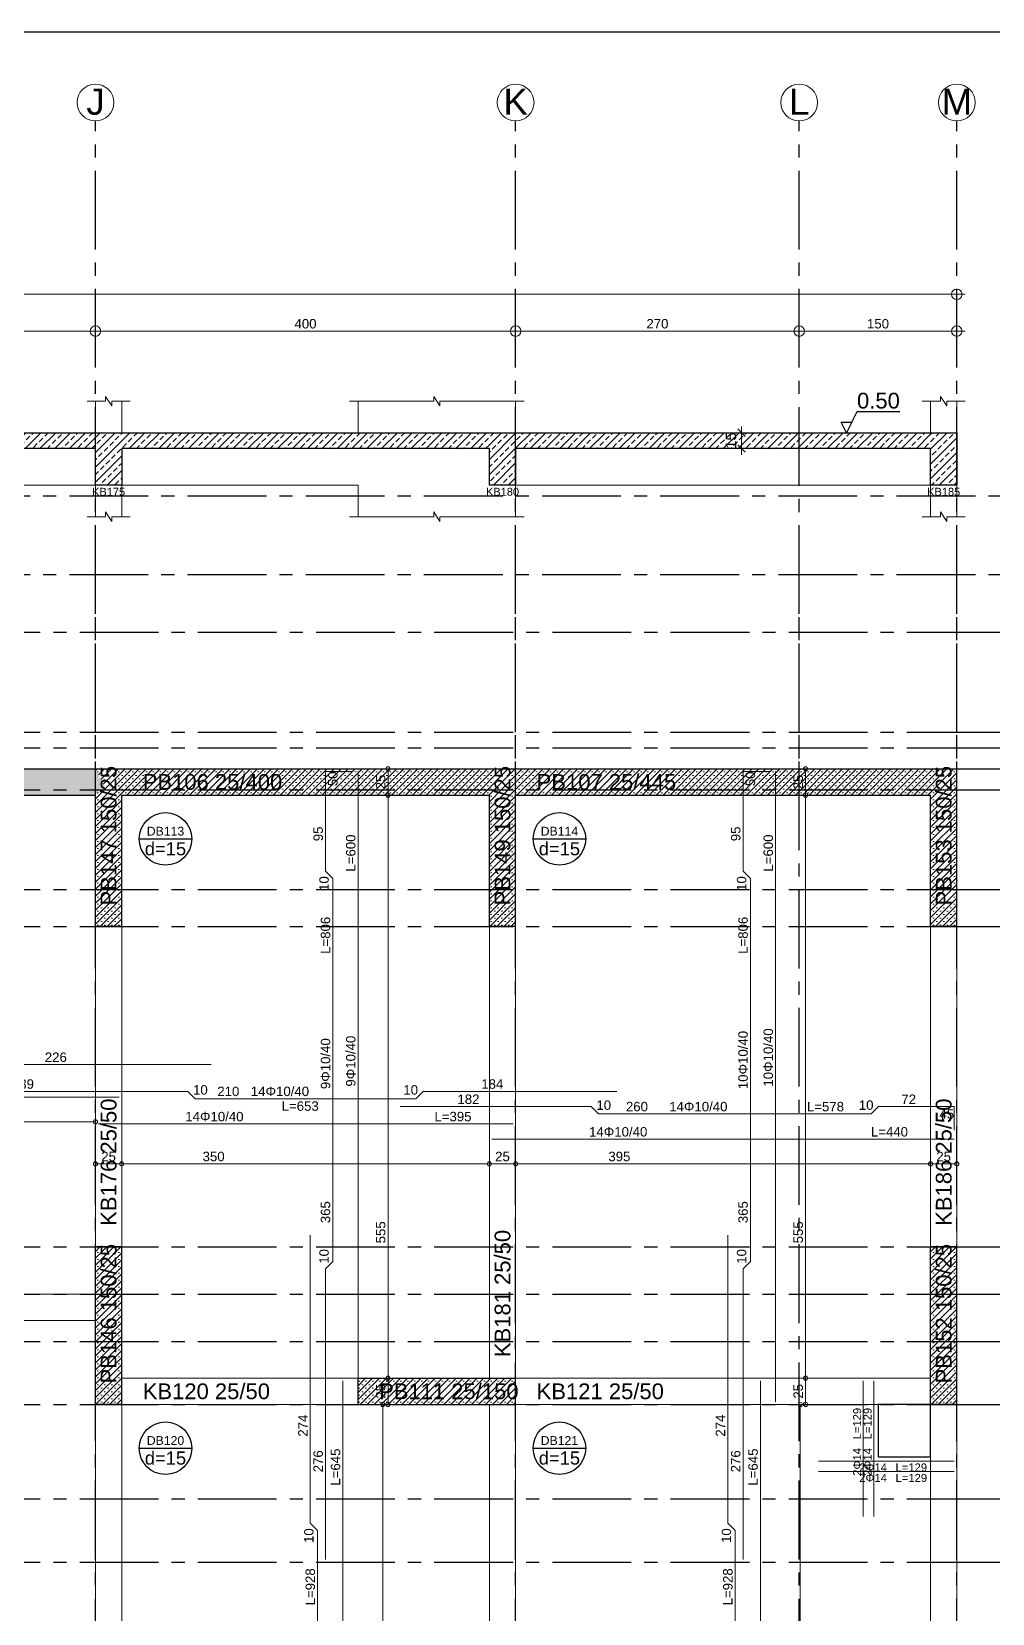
# Model space of a CAD drawing. Header units: millimetres. Extents: x 2232 to 85269, y -3593 to 5869.
# Drawn here: x 42771 to 43686, y 4363 to 5869 of the extents above; entities that cross this region are included whole.
import ezdxf

# ---------------------------------------------------------------- set-up
doc = ezdxf.new("R2010")
doc.units = ezdxf.units.MM
doc.linetypes.add('CENTER2', pattern=[112.5, 75, -12.5, 12.5, -12.5])
doc.linetypes.add('DASHDOT2', pattern=[12.7, 6.35, -3.175, 0, -3.175])
doc.layers.add('aks', color=251, linetype='DASHDOT2', lineweight=35)
for name, color, linetype in [('Donatı Topl. Uzun. Yazısı', 7, 'Continuous'), ('Donatı Uz. Yazısı', 7, 'Continuous'), ('Donatı Yazısı', 7, 'Continuous'), ('Donatı Çizgisi', 7, 'Continuous'), ('Döşeme', 7, 'Continuous'), ('Döşeme Boşluğu', 7, 'Continuous'), ('Kiriş', 7, 'Continuous'), ('Panel', 7, 'Continuous'), ('Standart', 7, 'Continuous'), ('Ölçülendirme', 7, 'Continuous')]:
    doc.layers.add(name, color=color, linetype=linetype)
doc.styles.add('arial_1_18', font='arial.ttf', dxfattribs={"height": 0.2})
pattern_1 = [(45, (0, 0), (-7.071068, 7.071068), []), (45, (7.071, 0), (-7.071068, 7.071068), [5, -2.5])]
pattern_2 = [(45, (0, 0), (-3.314563, 3.314563), []), (45, (3.3146, 0), (-3.314563, 3.314563), [0, -4.6875])]

# ---------------------------------------------------------------- blocks, each defined once
blk = doc.blocks.new('IDE128Entity2')
at = {"layer": 'Standart', "linetype": 'Continuous', "lineweight": -3}
h = blk.add_hatch(dxfattribs=at)
h.set_pattern_fill('ANSI33', color=171, scale=40, style=0)
h.set_pattern_definition(pattern_1)
h.paths.add_polyline_path([(2440, 2375), (2110, 2375), (2110, 2390), (2440, 2390)])
h = blk.add_hatch(dxfattribs=at)
h.set_pattern_fill('ANSI33', color=171, scale=40, style=0)
h.set_pattern_definition(pattern_1)
h.paths.add_polyline_path([(2465, 2340), (2440, 2340), (2440, 2390), (2465, 2390)])
h = blk.add_hatch(dxfattribs=at)
h.set_pattern_fill('ANSI33', color=171, scale=40, style=0)
h.set_pattern_definition(pattern_1)
h.paths.add_polyline_path([(2815, 2375), (2465, 2375), (2465, 2390), (2815, 2390)])
h = blk.add_hatch(dxfattribs=at)
h.set_pattern_fill('ANSI33', color=171, scale=40, style=0)
h.set_pattern_definition(pattern_1)
h.paths.add_polyline_path([(2840, 2340), (2815, 2340), (2815, 2390), (2840, 2390)])
h = blk.add_hatch(dxfattribs=at)
h.set_pattern_fill('ANSI33', color=171, scale=40, style=0)
h.set_pattern_definition(pattern_1)
h.paths.add_polyline_path([(3235, 2375), (2840, 2375), (2840, 2390), (3235, 2390)])
h = blk.add_hatch(dxfattribs=at)
h.set_pattern_fill('ANSI33', color=171, scale=40, style=0)
h.set_pattern_definition(pattern_1)
h.paths.add_polyline_path([(3260, 2340), (3235, 2340), (3235, 2390), (3260, 2390)])
at = {"layer": 'Standart', "color": 1, "linetype": 'Continuous', "lineweight": 5}
for points in [[(2449.5, 2420), (2449.5, 2424.5)], [(2449.5, 2424.5), (2455.5, 2415.5)], [(2762, 2420), (2762, 2424.5)], [(2762, 2424.5), (2768, 2415.5)], [(3244.5, 2420), (3244.5, 2424.5)], [(3244.5, 2424.5), (3250.5, 2415.5)], [(2432, 2420), (2449.5, 2420)], [(2455.5, 2415.5), (2455.5, 2420)], [(2455.5, 2420), (2473, 2420)], [(2682, 2420), (2762, 2420)], [(2768, 2415.5), (2768, 2420)], [(2768, 2420), (2848, 2420)], [(3227, 2420), (3244.5, 2420)], [(3250.5, 2415.5), (3250.5, 2420)], [(3250.5, 2420), (3268, 2420)], [(3055, 2369), (3055, 2396)], [(3051, 2390), (3059, 2390)], [(3051.5, 2393.5), (3058.5, 2386.5)], [(3051, 2375), (3059, 2375)], [(3051.5, 2378.5), (3058.5, 2371.5)], [(2432, 2310), (2449.5, 2310)], [(2449.5, 2310), (2449.5, 2314.5)], [(2449.5, 2314.5), (2455.5, 2305.5)], [(2455.5, 2305.5), (2455.5, 2310)], [(2455.5, 2310), (2473, 2310)], [(2682, 2310), (2762, 2310)], [(2762, 2310), (2762, 2314.5)], [(2762, 2314.5), (2768, 2305.5)], [(2768, 2305.5), (2768, 2310)], [(2768, 2310), (2848, 2310)], [(3227, 2310), (3244.5, 2310)], [(3244.5, 2310), (3244.5, 2314.5)], [(3244.5, 2314.5), (3250.5, 2305.5)], [(3250.5, 2305.5), (3250.5, 2310)], [(3250.5, 2310), (3268, 2310)]]:
    blk.add_lwpolyline(points, dxfattribs=at)
at = {"layer": 'Standart', "color": 163, "linetype": 'Continuous', "lineweight": 5}
for points in [[(2440, 2390), (2440, 2420)], [(2465, 2390), (2465, 2420)], [(2690, 2390), (2690, 2420)], [(2840, 2390), (2840, 2420)], [(3235, 2390), (3235, 2420)], [(3260, 2390), (3260, 2420)], [(2110, 2340), (2440, 2340)], [(2440, 2310), (2440, 2340)], [(2465, 2340), (2690, 2340)], [(2465, 2310), (2465, 2340)], [(2690, 2310), (2690, 2340)], [(2840, 2340), (3235, 2340)], [(2840, 2310), (2840, 2340)], [(3235, 2310), (3235, 2340)], [(3260, 2310), (3260, 2340)]]:
    blk.add_lwpolyline(points, dxfattribs=at)
at = {"layer": 'Standart', "color": 253, "linetype": 'Continuous', "lineweight": -3}
for points in [[(3160, 2400), (3165, 2410)], [(3165, 2410), (3205.8, 2410)], [(3155, 2390), (3150, 2400)], [(3150, 2400), (3160, 2400)], [(3160, 2400), (3155, 2390)], [(3155, 2390), (3155, 2390)]]:
    blk.add_lwpolyline(points, dxfattribs=at)
at = {"layer": 'Standart', "color": 159, "linetype": 'Continuous', "lineweight": -3}
for points in [[(2110, 2390), (2440, 2390)], [(2440, 2390), (2465, 2390)], [(2465, 2390), (2690, 2390)], [(2690, 2390), (2840, 2390)], [(2840, 2390), (3235, 2390)], [(3235, 2390), (3260, 2390)], [(3260, 2390), (3260, 2340)], [(2440, 2375), (2110, 2375)], [(2440, 2340), (2440, 2375)], [(2815, 2375), (2465, 2375)], [(2465, 2375), (2465, 2340)], [(2815, 2340), (2815, 2375)], [(3235, 2375), (2840, 2375)], [(2840, 2375), (2840, 2340)], [(3235, 2340), (3235, 2375)], [(2465, 2340), (2440, 2340)], [(2840, 2340), (2815, 2340)], [(3260, 2340), (3235, 2340)]]:
    blk.add_lwpolyline(points, dxfattribs=at)
at = {"layer": 'Standart', "color": 253, "linetype": 'Continuous', "lineweight": -3, "style": 'arial_1_18'}
blk.add_text('0.50', height=15, dxfattribs=at).set_placement((3165, 2413))
at = {"layer": 'Standart', "color": 1, "linetype": 'Continuous', "lineweight": 5, "style": 'arial_1_18'}
blk.add_text('15', height=10, rotation=90, dxfattribs=at).set_placement((3050, 2374.7))
at = {"layer": 'Standart', "color": 250, "linetype": 'Continuous', "lineweight": 5, "style": 'arial_1_18'}
for s, p in [('KB175', (2436.8, 2330)), ('KB180', (2811.8, 2330)), ('KB185', (3231.8, 2330))]:
    blk.add_text(s, height=7.5, dxfattribs=at).set_placement(p)
blk = doc.blocks.new('IDE128Entity5')
at = {"layer": 'Döşeme Boşluğu', "color": 8, "linetype": 'Continuous', "lineweight": -3}
blk.add_lwpolyline([(3235, 1415), (3235, 1465)], dxfattribs=at)
blk = doc.blocks.new('IDE128Entity6')
at = {"layer": 'Döşeme Boşluğu', "color": 8, "linetype": 'Continuous', "lineweight": -3}
blk.add_lwpolyline([(3235, 1465), (3185, 1465)], dxfattribs=at)
blk = doc.blocks.new('IDE128Entity7')
at = {"layer": 'Döşeme Boşluğu', "color": 8, "linetype": 'Continuous', "lineweight": -3}
blk.add_lwpolyline([(3185, 1465), (3185, 1415)], dxfattribs=at)
blk = doc.blocks.new('IDE128Entity8')
at = {"layer": 'Döşeme Boşluğu', "color": 8, "linetype": 'Continuous', "lineweight": -3}
blk.add_lwpolyline([(3185, 1415), (3235, 1415)], dxfattribs=at)
blk = doc.blocks.new('IDE128Entity9')
at = {"layer": 'Donatı Çizgisi', "color": 5, "linetype": 'Continuous', "lineweight": 5}
blk.add_lwpolyline([(3181, 1358.4), (3181, 1487.5)], dxfattribs=at)
at = {"layer": 'Donatı Topl. Uzun. Yazısı', "color": 1, "linetype": 'Continuous', "lineweight": 5, "style": 'arial_1_18'}
blk.add_text('L=129', height=7.65, rotation=90, dxfattribs=at).set_placement((3178.9, 1431.7))
at = {"layer": 'Donatı Yazısı', "color": 5, "linetype": 'Continuous', "lineweight": 5, "style": 'arial_1_18'}
blk.add_text('2Φ14', height=7.65, rotation=90, dxfattribs=at).set_placement((3178.9, 1397.1))
blk = doc.blocks.new('IDE128Entity10')
at = {"layer": 'Donatı Çizgisi', "color": 5, "linetype": 'Continuous', "lineweight": 5}
blk.add_lwpolyline([(3171, 1358.4), (3171, 1487.5)], dxfattribs=at)
at = {"layer": 'Donatı Topl. Uzun. Yazısı', "color": 1, "linetype": 'Continuous', "lineweight": 5, "style": 'arial_1_18'}
blk.add_text('L=129', height=7.65, rotation=90, dxfattribs=at).set_placement((3168.9, 1431.7))
at = {"layer": 'Donatı Yazısı', "color": 5, "linetype": 'Continuous', "lineweight": 5, "style": 'arial_1_18'}
blk.add_text('2Φ14', height=7.65, rotation=90, dxfattribs=at).set_placement((3168.9, 1397.1))
blk = doc.blocks.new('IDE128Entity11')
at = {"layer": 'Donatı Çizgisi', "color": 5, "linetype": 'Continuous', "lineweight": 5}
blk.add_lwpolyline([(3128.4, 1411), (3257.5, 1411)], dxfattribs=at)
at = {"layer": 'Donatı Topl. Uzun. Yazısı', "color": 1, "linetype": 'Continuous', "lineweight": 5, "style": 'arial_1_18'}
blk.add_text('L=129', height=7.65, dxfattribs=at).set_placement((3201.7, 1401.2))
at = {"layer": 'Donatı Yazısı', "color": 5, "linetype": 'Continuous', "lineweight": 5, "style": 'arial_1_18'}
blk.add_text('2Φ14', height=7.65, dxfattribs=at).set_placement((3167.1, 1401.2))
blk = doc.blocks.new('IDE128Entity12')
at = {"layer": 'Donatı Çizgisi', "color": 5, "linetype": 'Continuous', "lineweight": 5}
blk.add_lwpolyline([(3128.4, 1401), (3257.5, 1401)], dxfattribs=at)
at = {"layer": 'Donatı Topl. Uzun. Yazısı', "color": 1, "linetype": 'Continuous', "lineweight": 5, "style": 'arial_1_18'}
blk.add_text('L=129', height=7.65, dxfattribs=at).set_placement((3201.7, 1391.2))
at = {"layer": 'Donatı Yazısı', "color": 5, "linetype": 'Continuous', "lineweight": 5, "style": 'arial_1_18'}
blk.add_text('2Φ14', height=7.65, dxfattribs=at).set_placement((3167.1, 1391.2))
blk = doc.blocks.new('IDE128Entity43')
at = {"layer": 'Döşeme', "color": 117, "linetype": 'Continuous', "lineweight": -3}
blk.add_lwpolyline([(2481.7, 1423.3), (2531.7, 1423.3)], dxfattribs=at)
blk.add_circle((2506.7, 1423.3), 25, dxfattribs=at)
at = {"layer": 'Döşeme', "color": 178, "linetype": 'Continuous', "lineweight": -3, "style": 'arial_1_18'}
blk.add_text('DB120', height=8.33, dxfattribs=at).set_placement((2488.9, 1426.5))
at = {"layer": 'Döşeme', "color": 164, "linetype": 'Continuous', "lineweight": -3, "style": 'arial_1_18'}
blk.add_text('d=15', height=12.5, dxfattribs=at).set_placement((2487, 1407.7))
blk = doc.blocks.new('IDE128Entity44')
at = {"layer": 'Döşeme', "color": 117, "linetype": 'Continuous', "lineweight": -3}
blk.add_lwpolyline([(2481.7, 2003.3), (2531.7, 2003.3)], dxfattribs=at)
blk.add_circle((2506.7, 2003.3), 25, dxfattribs=at)
at = {"layer": 'Döşeme', "color": 178, "linetype": 'Continuous', "lineweight": -3, "style": 'arial_1_18'}
blk.add_text('DB113', height=8.33, dxfattribs=at).set_placement((2488.9, 2006.5))
at = {"layer": 'Döşeme', "color": 164, "linetype": 'Continuous', "lineweight": -3, "style": 'arial_1_18'}
blk.add_text('d=15', height=12.5, dxfattribs=at).set_placement((2487, 1987.7))
blk = doc.blocks.new('IDE128Entity45')
at = {"layer": 'Döşeme', "color": 117, "linetype": 'Continuous', "lineweight": -3}
blk.add_lwpolyline([(2856.7, 2003.3), (2906.7, 2003.3)], dxfattribs=at)
blk.add_circle((2881.7, 2003.3), 25, dxfattribs=at)
at = {"layer": 'Döşeme', "color": 178, "linetype": 'Continuous', "lineweight": -3, "style": 'arial_1_18'}
blk.add_text('DB114', height=8.33, dxfattribs=at).set_placement((2863.9, 2006.5))
at = {"layer": 'Döşeme', "color": 164, "linetype": 'Continuous', "lineweight": -3, "style": 'arial_1_18'}
blk.add_text('d=15', height=12.5, dxfattribs=at).set_placement((2862, 1987.7))
blk = doc.blocks.new('IDE128Entity46')
at = {"layer": 'Döşeme', "color": 117, "linetype": 'Continuous', "lineweight": -3}
blk.add_lwpolyline([(2856.7, 1423.3), (2906.7, 1423.3)], dxfattribs=at)
blk.add_circle((2881.7, 1423.3), 25, dxfattribs=at)
at = {"layer": 'Döşeme', "color": 178, "linetype": 'Continuous', "lineweight": -3, "style": 'arial_1_18'}
blk.add_text('DB121', height=8.33, dxfattribs=at).set_placement((2863.9, 1426.5))
at = {"layer": 'Döşeme', "color": 164, "linetype": 'Continuous', "lineweight": -3, "style": 'arial_1_18'}
blk.add_text('d=15', height=12.5, dxfattribs=at).set_placement((2862, 1407.7))
blk = doc.blocks.new('IDE128Entity57')
at = {"layer": 'Kiriş', "color": 4, "linetype": 'Continuous', "lineweight": 5}
blk.add_lwpolyline([(3260, 1615), (3260, 1920)], dxfattribs=at)
blk = doc.blocks.new('IDE128Entity58')
at = {"layer": 'Kiriş', "color": 4, "linetype": 'Continuous', "lineweight": 5}
blk.add_lwpolyline([(3235, 1615), (3235, 1920)], dxfattribs=at)
blk = doc.blocks.new('IDE128Entity59')
at = {"layer": 'Kiriş', "color": 159, "linetype": 'Continuous', "lineweight": 5, "style": 'arial_1_18'}
blk.add_text('KB186 25/50', height=15, rotation=90, dxfattribs=at).set_placement((3255, 1635))
blk = doc.blocks.new('IDE128Entity61')
at = {"layer": 'Kiriş', "color": 4, "linetype": 'Continuous', "lineweight": 5}
blk.add_lwpolyline([(3260, 865), (3260, 1465)], dxfattribs=at)
blk = doc.blocks.new('IDE128Entity62')
at = {"layer": 'Kiriş', "color": 4, "linetype": 'Continuous', "lineweight": 5}
blk.add_lwpolyline([(3235, 865), (3235, 1465)], dxfattribs=at)
blk = doc.blocks.new('IDE128Entity73')
at = {"layer": 'Kiriş', "color": 4, "linetype": 'Continuous', "lineweight": 5}
blk.add_lwpolyline([(2840, 1490), (2840, 1920)], dxfattribs=at)
blk = doc.blocks.new('IDE128Entity74')
at = {"layer": 'Kiriş', "color": 4, "linetype": 'Continuous', "lineweight": 5}
blk.add_lwpolyline([(2815, 1490), (2815, 1920)], dxfattribs=at)
blk = doc.blocks.new('IDE128Entity75')
at = {"layer": 'Kiriş', "color": 159, "linetype": 'Continuous', "lineweight": 5, "style": 'arial_1_18'}
blk.add_text('KB181 25/50', height=15, rotation=90, dxfattribs=at).set_placement((2835, 1510))
blk = doc.blocks.new('IDE128Entity76')
at = {"layer": 'Kiriş', "color": 4, "linetype": 'Continuous', "lineweight": 5}
blk.add_lwpolyline([(2840, 1465), (3235, 1465)], dxfattribs=at)
blk = doc.blocks.new('IDE128Entity77')
at = {"layer": 'Kiriş', "color": 4, "linetype": 'Continuous', "lineweight": 5}
blk.add_lwpolyline([(2840, 1490), (3235, 1490)], dxfattribs=at)
blk = doc.blocks.new('IDE128Entity78')
at = {"layer": 'Kiriş', "color": 159, "linetype": 'Continuous', "lineweight": 5, "style": 'arial_1_18'}
blk.add_text('KB121 25/50', height=15, dxfattribs=at).set_placement((2860, 1470))
blk = doc.blocks.new('IDE128Entity79')
at = {"layer": 'Kiriş', "color": 4, "linetype": 'Continuous', "lineweight": 5}
blk.add_lwpolyline([(2465, 1465), (2690, 1465)], dxfattribs=at)
blk = doc.blocks.new('IDE128Entity80')
at = {"layer": 'Kiriş', "color": 4, "linetype": 'Continuous', "lineweight": 5}
blk.add_lwpolyline([(2465, 1490), (2690, 1490)], dxfattribs=at)
blk = doc.blocks.new('IDE128Entity81')
at = {"layer": 'Kiriş', "color": 159, "linetype": 'Continuous', "lineweight": 5, "style": 'arial_1_18'}
blk.add_text('KB120 25/50', height=15, dxfattribs=at).set_placement((2485, 1470))
blk = doc.blocks.new('IDE128Entity82')
at = {"layer": 'Panel', "linetype": 'Continuous', "lineweight": 5}
h = blk.add_hatch(dxfattribs=at)
h.set_pattern_fill('SACNCR', color=163, scale=50, style=0)
h.set_pattern_definition(pattern_2)
h.paths.add_polyline_path([(3235, 1465), (3235, 1615), (3260, 1615), (3260, 1465)])
blk = doc.blocks.new('IDE128Entity83')
at = {"layer": 'Panel', "color": 164, "linetype": 'Continuous', "lineweight": -3}
blk.add_lwpolyline([(3260, 1465), (3235, 1465)], dxfattribs=at)
blk = doc.blocks.new('IDE128Entity84')
at = {"layer": 'Panel', "color": 164, "linetype": 'Continuous', "lineweight": -3}
blk.add_lwpolyline([(3260, 1465), (3260, 1615)], dxfattribs=at)
blk = doc.blocks.new('IDE128Entity85')
at = {"layer": 'Panel', "color": 164, "linetype": 'Continuous', "lineweight": -3}
blk.add_lwpolyline([(3260, 1615), (3235, 1615)], dxfattribs=at)
blk = doc.blocks.new('IDE128Entity86')
at = {"layer": 'Panel', "color": 164, "linetype": 'Continuous', "lineweight": -3}
blk.add_lwpolyline([(3235, 1465), (3235, 1615)], dxfattribs=at)
blk = doc.blocks.new('IDE128Entity87')
at = {"layer": 'Panel', "color": 159, "linetype": 'Continuous', "lineweight": -3, "style": 'arial_1_18'}
blk.add_text('PB152 150/25', height=15, rotation=90, dxfattribs=at).set_placement((3255, 1485))
blk = doc.blocks.new('IDE128Entity100')
at = {"layer": 'Panel', "linetype": 'Continuous', "lineweight": 5}
h = blk.add_hatch(dxfattribs=at)
h.set_pattern_fill('SACNCR', color=163, scale=50, style=0)
h.set_pattern_definition(pattern_2)
h.paths.add_polyline_path([(2690, 1490), (2840, 1490), (2840, 1465), (2690, 1465)])
blk = doc.blocks.new('IDE128Entity101')
at = {"layer": 'Panel', "color": 164, "linetype": 'Continuous', "lineweight": -3}
blk.add_lwpolyline([(2690, 1465), (2690, 1490)], dxfattribs=at)
blk = doc.blocks.new('IDE128Entity102')
at = {"layer": 'Panel', "color": 164, "linetype": 'Continuous', "lineweight": -3}
blk.add_lwpolyline([(2690, 1465), (2840, 1465)], dxfattribs=at)
blk = doc.blocks.new('IDE128Entity103')
at = {"layer": 'Panel', "color": 164, "linetype": 'Continuous', "lineweight": -3}
blk.add_lwpolyline([(2840, 1465), (2840, 1490)], dxfattribs=at)
blk = doc.blocks.new('IDE128Entity104')
at = {"layer": 'Panel', "color": 164, "linetype": 'Continuous', "lineweight": -3}
blk.add_lwpolyline([(2690, 1490), (2840, 1490)], dxfattribs=at)
blk = doc.blocks.new('IDE128Entity105')
at = {"layer": 'Panel', "color": 159, "linetype": 'Continuous', "lineweight": -3, "style": 'arial_1_18'}
blk.add_text('PB111 25/150', height=15, dxfattribs=at).set_placement((2710, 1470))
blk = doc.blocks.new('IDE128Entity106')
at = {"layer": 'Kiriş', "color": 4, "linetype": 'Continuous', "lineweight": 5}
blk.add_lwpolyline([(2465, 865), (2465, 1465)], dxfattribs=at)
blk = doc.blocks.new('IDE128Entity107')
at = {"layer": 'Kiriş', "color": 4, "linetype": 'Continuous', "lineweight": 5}
blk.add_lwpolyline([(2440, 865), (2440, 1465)], dxfattribs=at)
blk = doc.blocks.new('IDE128Entity109')
at = {"layer": 'Kiriş', "color": 4, "linetype": 'Continuous', "lineweight": 5}
blk.add_lwpolyline([(2840, 865), (2840, 1465)], dxfattribs=at)
blk = doc.blocks.new('IDE128Entity110')
at = {"layer": 'Kiriş', "color": 4, "linetype": 'Continuous', "lineweight": 5}
blk.add_lwpolyline([(2815, 865), (2815, 1465)], dxfattribs=at)
blk = doc.blocks.new('IDE128Entity121')
at = {"layer": 'Kiriş', "color": 4, "linetype": 'Continuous', "lineweight": 5}
blk.add_lwpolyline([(2110, 1545), (2440, 1545)], dxfattribs=at)
blk = doc.blocks.new('IDE128Entity122')
at = {"layer": 'Kiriş', "color": 4, "linetype": 'Continuous', "lineweight": 5}
blk.add_lwpolyline([(2110, 1570), (2440, 1570)], dxfattribs=at)
blk = doc.blocks.new('IDE128Entity124')
at = {"layer": 'Kiriş', "color": 4, "linetype": 'Continuous', "lineweight": 5}
blk.add_lwpolyline([(2465, 1615), (2465, 1920)], dxfattribs=at)
blk = doc.blocks.new('IDE128Entity125')
at = {"layer": 'Kiriş', "color": 4, "linetype": 'Continuous', "lineweight": 5}
blk.add_lwpolyline([(2440, 1615), (2440, 1920)], dxfattribs=at)
blk = doc.blocks.new('IDE128Entity126')
at = {"layer": 'Kiriş', "color": 159, "linetype": 'Continuous', "lineweight": 5, "style": 'arial_1_18'}
blk.add_text('KB176 25/50', height=15, rotation=90, dxfattribs=at).set_placement((2460, 1635))
blk = doc.blocks.new('IDE128Entity212')
at = {"layer": 'Panel', "linetype": 'Continuous', "lineweight": 5}
h = blk.add_hatch(dxfattribs=at)
h.set_pattern_fill('SACNCR', color=163, scale=50, style=0)
h.set_pattern_definition(pattern_2)
h.paths.add_polyline_path([(2440, 1465), (2440, 1615), (2465, 1615), (2465, 1465)])
blk = doc.blocks.new('IDE128Entity213')
at = {"layer": 'Panel', "color": 164, "linetype": 'Continuous', "lineweight": -3}
blk.add_lwpolyline([(2465, 1465), (2440, 1465)], dxfattribs=at)
blk = doc.blocks.new('IDE128Entity214')
at = {"layer": 'Panel', "color": 164, "linetype": 'Continuous', "lineweight": -3}
blk.add_lwpolyline([(2465, 1465), (2465, 1615)], dxfattribs=at)
blk = doc.blocks.new('IDE128Entity215')
at = {"layer": 'Panel', "color": 164, "linetype": 'Continuous', "lineweight": -3}
blk.add_lwpolyline([(2465, 1615), (2440, 1615)], dxfattribs=at)
blk = doc.blocks.new('IDE128Entity216')
at = {"layer": 'Panel', "color": 164, "linetype": 'Continuous', "lineweight": -3}
blk.add_lwpolyline([(2440, 1465), (2440, 1615)], dxfattribs=at)
blk = doc.blocks.new('IDE128Entity217')
at = {"layer": 'Panel', "color": 159, "linetype": 'Continuous', "lineweight": -3, "style": 'arial_1_18'}
blk.add_text('PB146 150/25', height=15, rotation=90, dxfattribs=at).set_placement((2460, 1485))
blk = doc.blocks.new('IDE128Entity238')
at = {"layer": 'Panel', "linetype": 'Continuous', "lineweight": 5}
h = blk.add_hatch(dxfattribs=at)
h.set_pattern_fill('SACNCR', color=163, scale=50, style=0)
h.set_pattern_definition(pattern_2)
h.paths.add_polyline_path([(3260, 1920), (3235, 1920), (3235, 2045), (3260, 2070)])
blk = doc.blocks.new('IDE128Entity239')
at = {"layer": 'Panel', "color": 164, "linetype": 'Continuous', "lineweight": -3}
blk.add_lwpolyline([(3260, 1920), (3235, 1920)], dxfattribs=at)
blk = doc.blocks.new('IDE128Entity240')
at = {"layer": 'Panel', "color": 164, "linetype": 'Continuous', "lineweight": -3}
blk.add_lwpolyline([(3260, 1920), (3260, 2070)], dxfattribs=at)
blk = doc.blocks.new('IDE128Entity241')
at = {"layer": 'Panel', "color": 164, "linetype": 'Continuous', "lineweight": -3}
blk.add_lwpolyline([(3235, 1920), (3235, 2045)], dxfattribs=at)
blk = doc.blocks.new('IDE128Entity242')
at = {"layer": 'Panel', "color": 159, "linetype": 'Continuous', "lineweight": -3, "style": 'arial_1_18'}
blk.add_text('PB153 150/25', height=15, rotation=90, dxfattribs=at).set_placement((3255, 1940))
blk = doc.blocks.new('IDE128Entity243')
at = {"layer": 'Panel', "linetype": 'Continuous', "lineweight": 5}
h = blk.add_hatch(dxfattribs=at)
h.set_pattern_fill('SACNCR', color=163, scale=50, style=0)
h.set_pattern_definition(pattern_2)
h.paths.add_polyline_path([(2840, 2045), (2840, 1920), (2815, 1920), (2815, 2045), (2831.7, 2053.3)])
blk = doc.blocks.new('IDE128Entity244')
at = {"layer": 'Panel', "color": 164, "linetype": 'Continuous', "lineweight": -3}
blk.add_lwpolyline([(2840, 1920), (2815, 1920)], dxfattribs=at)
blk = doc.blocks.new('IDE128Entity245')
at = {"layer": 'Panel', "color": 164, "linetype": 'Continuous', "lineweight": -3}
blk.add_lwpolyline([(2840, 1920), (2840, 2045)], dxfattribs=at)
blk = doc.blocks.new('IDE128Entity246')
at = {"layer": 'Panel', "color": 164, "linetype": 'Continuous', "lineweight": -3}
blk.add_lwpolyline([(2815, 1920), (2815, 2045)], dxfattribs=at)
blk = doc.blocks.new('IDE128Entity247')
at = {"layer": 'Panel', "color": 159, "linetype": 'Continuous', "lineweight": -3, "style": 'arial_1_18'}
blk.add_text('PB149 150/25', height=15, rotation=90, dxfattribs=at).set_placement((2835, 1940))
blk = doc.blocks.new('IDE128Entity248')
at = {"layer": 'Panel', "linetype": 'Continuous', "lineweight": 5}
h = blk.add_hatch(dxfattribs=at)
h.set_pattern_fill('SACNCR', color=163, scale=50, style=0)
h.set_pattern_definition(pattern_2)
h.paths.add_polyline_path([(2465, 2045), (2465, 1920), (2440, 1920), (2440, 2045), (2448.3, 2053.3)])
blk = doc.blocks.new('IDE128Entity249')
at = {"layer": 'Panel', "color": 164, "linetype": 'Continuous', "lineweight": -3}
blk.add_lwpolyline([(2465, 1920), (2440, 1920)], dxfattribs=at)
blk = doc.blocks.new('IDE128Entity250')
at = {"layer": 'Panel', "color": 164, "linetype": 'Continuous', "lineweight": -3}
blk.add_lwpolyline([(2465, 1920), (2465, 2045)], dxfattribs=at)
blk = doc.blocks.new('IDE128Entity251')
at = {"layer": 'Panel', "color": 164, "linetype": 'Continuous', "lineweight": -3}
blk.add_lwpolyline([(2440, 1920), (2440, 2045)], dxfattribs=at)
blk = doc.blocks.new('IDE128Entity252')
at = {"layer": 'Panel', "color": 159, "linetype": 'Continuous', "lineweight": -3, "style": 'arial_1_18'}
blk.add_text('PB147 150/25', height=15, rotation=90, dxfattribs=at).set_placement((2460, 1940))
blk = doc.blocks.new('IDE128Entity369')
at = {"layer": 'aks', "color": 251, "linetype": 'CENTER2', "lineweight": -3}
blk.add_lwpolyline([(-734.8, 2330), (3944.8, 2330)], dxfattribs=at)
blk = doc.blocks.new('IDE128Entity374')
at = {"layer": 'aks', "color": 251, "linetype": 'CENTER2', "lineweight": -3}
blk.add_lwpolyline([(-734.8, 2255), (3944.8, 2255)], dxfattribs=at)
blk = doc.blocks.new('IDE128Entity380')
at = {"layer": 'aks', "color": 251, "linetype": 'CENTER2', "lineweight": -3}
blk.add_lwpolyline([(3260, 2200), (3944.8, 2200)], dxfattribs=at)
blk = doc.blocks.new('IDE128Entity381')
at = {"layer": 'aks', "color": 251, "linetype": 'CENTER2', "lineweight": -3}
blk.add_lwpolyline([(-50, 2200), (3260, 2200)], dxfattribs=at)
blk = doc.blocks.new('IDE128Entity387')
at = {"layer": 'aks', "color": 251, "linetype": 'CENTER2', "lineweight": -3}
blk.add_lwpolyline([(3260, 2050), (3944.8, 2050)], dxfattribs=at)
blk = doc.blocks.new('IDE128Entity388')
at = {"layer": 'aks', "color": 251, "linetype": 'CENTER2', "lineweight": -3}
blk.add_lwpolyline([(-50, 2050), (3260, 2050)], dxfattribs=at)
blk = doc.blocks.new('IDE128Entity394')
at = {"layer": 'aks', "color": 251, "linetype": 'CENTER2', "lineweight": -3}
blk.add_lwpolyline([(3260, 2105), (3944.8, 2105)], dxfattribs=at)
blk = doc.blocks.new('IDE128Entity395')
at = {"layer": 'aks', "color": 251, "linetype": 'CENTER2', "lineweight": -3}
blk.add_lwpolyline([(-50, 2105), (3260, 2105)], dxfattribs=at)
blk = doc.blocks.new('IDE128Entity401')
at = {"layer": 'aks', "color": 251, "linetype": 'CENTER2', "lineweight": -3}
blk.add_lwpolyline([(3260, 1955), (3944.8, 1955)], dxfattribs=at)
blk = doc.blocks.new('IDE128Entity402')
at = {"layer": 'aks', "color": 251, "linetype": 'CENTER2', "lineweight": -3}
blk.add_lwpolyline([(-50, 1955), (3260, 1955)], dxfattribs=at)
blk = doc.blocks.new('IDE128Entity408')
at = {"layer": 'aks', "color": 251, "linetype": 'CENTER2', "lineweight": -3}
blk.add_lwpolyline([(3260, 2090), (3944.8, 2090)], dxfattribs=at)
blk = doc.blocks.new('IDE128Entity409')
at = {"layer": 'aks', "color": 251, "linetype": 'CENTER2', "lineweight": -3}
blk.add_lwpolyline([(-50, 2090), (3260, 2090)], dxfattribs=at)
blk = doc.blocks.new('IDE128Entity415')
at = {"layer": 'aks', "color": 251, "linetype": 'CENTER2', "lineweight": -3}
blk.add_lwpolyline([(3260, 2070), (3944.8, 2070)], dxfattribs=at)
blk = doc.blocks.new('IDE128Entity416')
at = {"layer": 'aks', "color": 251, "linetype": 'CENTER2', "lineweight": -3}
blk.add_lwpolyline([(-50, 2070), (3260, 2070)], dxfattribs=at)
blk = doc.blocks.new('IDE128Entity422')
at = {"layer": 'aks', "color": 251, "linetype": 'CENTER2', "lineweight": -3}
blk.add_lwpolyline([(3260, 1920), (3944.8, 1920)], dxfattribs=at)
blk = doc.blocks.new('IDE128Entity423')
at = {"layer": 'aks', "color": 251, "linetype": 'CENTER2', "lineweight": -3}
blk.add_lwpolyline([(-50, 1920), (3260, 1920)], dxfattribs=at)
blk = doc.blocks.new('IDE128Entity429')
at = {"layer": 'aks', "color": 251, "linetype": 'CENTER2', "lineweight": -3}
blk.add_lwpolyline([(3260, 1615), (3944.8, 1615)], dxfattribs=at)
blk = doc.blocks.new('IDE128Entity430')
at = {"layer": 'aks', "color": 251, "linetype": 'CENTER2', "lineweight": -3}
blk.add_lwpolyline([(-50, 1615), (3260, 1615)], dxfattribs=at)
blk = doc.blocks.new('IDE128Entity436')
at = {"layer": 'aks', "color": 251, "linetype": 'CENTER2', "lineweight": -3}
blk.add_lwpolyline([(3260, 1465), (3944.8, 1465)], dxfattribs=at)
blk = doc.blocks.new('IDE128Entity437')
at = {"layer": 'aks', "color": 251, "linetype": 'CENTER2', "lineweight": -3}
blk.add_lwpolyline([(-50, 1465), (3260, 1465)], dxfattribs=at)
blk = doc.blocks.new('IDE128Entity443')
at = {"layer": 'aks', "color": 251, "linetype": 'CENTER2', "lineweight": -3}
blk.add_lwpolyline([(3260, 1570), (3944.8, 1570)], dxfattribs=at)
blk = doc.blocks.new('IDE128Entity444')
at = {"layer": 'aks', "color": 251, "linetype": 'CENTER2', "lineweight": -3}
blk.add_lwpolyline([(-50, 1570), (3260, 1570)], dxfattribs=at)
blk = doc.blocks.new('IDE128Entity450')
at = {"layer": 'aks', "color": 251, "linetype": 'CENTER2', "lineweight": -3}
blk.add_lwpolyline([(3260, 1315), (3944.8, 1315)], dxfattribs=at)
blk = doc.blocks.new('IDE128Entity451')
at = {"layer": 'aks', "color": 251, "linetype": 'CENTER2', "lineweight": -3}
blk.add_lwpolyline([(-50, 1315), (3260, 1315)], dxfattribs=at)
blk = doc.blocks.new('IDE128Entity457')
at = {"layer": 'aks', "color": 251, "linetype": 'CENTER2', "lineweight": -3}
blk.add_lwpolyline([(3260, 1525), (3944.8, 1525)], dxfattribs=at)
blk = doc.blocks.new('IDE128Entity458')
at = {"layer": 'aks', "color": 251, "linetype": 'CENTER2', "lineweight": -3}
blk.add_lwpolyline([(-50, 1525), (3260, 1525)], dxfattribs=at)
blk = doc.blocks.new('IDE128Entity464')
at = {"layer": 'aks', "color": 251, "linetype": 'CENTER2', "lineweight": -3}
blk.add_lwpolyline([(3260, 1375), (3944.8, 1375)], dxfattribs=at)
blk = doc.blocks.new('IDE128Entity465')
at = {"layer": 'aks', "color": 251, "linetype": 'CENTER2', "lineweight": -3}
blk.add_lwpolyline([(-50, 1375), (3260, 1375)], dxfattribs=at)
blk = doc.blocks.new('IDE128Entity649')
at = {"layer": 'aks', "color": 251, "linetype": 'CENTER2', "lineweight": -3}
blk.add_lwpolyline([(2440, 2250), (2440, 2934.8)], dxfattribs=at)
blk = doc.blocks.new('IDE128Entity650')
at = {"layer": 'aks', "color": 251, "linetype": 'CENTER2', "lineweight": -3}
blk.add_lwpolyline([(2440, 80), (2440, 2250)], dxfattribs=at)
blk = doc.blocks.new('IDE128Entity653')
at = {"layer": 'aks', "color": 30, "linetype": 'Continuous', "lineweight": 5}
blk.add_circle((2440, 2952.3), 17.5, dxfattribs=at)
blk = doc.blocks.new('IDE128Entity654')
at = {"layer": 'aks', "color": 1, "linetype": 'Continuous', "lineweight": 5, "style": 'arial_1_18'}
blk.add_text('J', height=25, dxfattribs=at).set_placement((2431.3, 2940.7))
blk = doc.blocks.new('IDE128Entity663')
at = {"layer": 'aks', "color": 251, "linetype": 'CENTER2', "lineweight": -3}
blk.add_lwpolyline([(2840, 2250), (2840, 2934.8)], dxfattribs=at)
blk = doc.blocks.new('IDE128Entity664')
at = {"layer": 'aks', "color": 251, "linetype": 'CENTER2', "lineweight": -3}
blk.add_lwpolyline([(2840, 80), (2840, 2250)], dxfattribs=at)
blk = doc.blocks.new('IDE128Entity667')
at = {"layer": 'aks', "color": 30, "linetype": 'Continuous', "lineweight": 5}
blk.add_circle((2840, 2952.3), 17.5, dxfattribs=at)
blk = doc.blocks.new('IDE128Entity668')
at = {"layer": 'aks', "color": 1, "linetype": 'Continuous', "lineweight": 5, "style": 'arial_1_18'}
blk.add_text('K', height=25, dxfattribs=at).set_placement((2828.4, 2940.7))
blk = doc.blocks.new('IDE128Entity670')
at = {"layer": 'aks', "color": 251, "linetype": 'CENTER2', "lineweight": -3}
blk.add_lwpolyline([(3260, 2250), (3260, 2934.8)], dxfattribs=at)
blk = doc.blocks.new('IDE128Entity671')
at = {"layer": 'aks', "color": 251, "linetype": 'CENTER2', "lineweight": -3}
blk.add_lwpolyline([(3260, 80), (3260, 2250)], dxfattribs=at)
blk = doc.blocks.new('IDE128Entity674')
at = {"layer": 'aks', "color": 30, "linetype": 'Continuous', "lineweight": 5}
blk.add_circle((3260, 2952.3), 17.5, dxfattribs=at)
blk = doc.blocks.new('IDE128Entity675')
at = {"layer": 'aks', "color": 1, "linetype": 'Continuous', "lineweight": 5, "style": 'arial_1_18'}
blk.add_text('M', height=25, dxfattribs=at).set_placement((3245.5, 2940.7))
blk = doc.blocks.new('IDE128Entity677')
at = {"layer": 'aks', "color": 251, "linetype": 'CENTER2', "lineweight": -3}
blk.add_lwpolyline([(3110, 2250), (3110, 2934.8)], dxfattribs=at)
blk = doc.blocks.new('IDE128Entity678')
at = {"layer": 'aks', "color": 251, "linetype": 'CENTER2', "lineweight": -3}
blk.add_lwpolyline([(3110, 80), (3110, 2250)], dxfattribs=at)
blk = doc.blocks.new('IDE128Entity681')
at = {"layer": 'aks', "color": 30, "linetype": 'Continuous', "lineweight": 5}
blk.add_circle((3110, 2952.3), 17.5, dxfattribs=at)
blk = doc.blocks.new('IDE128Entity682')
at = {"layer": 'aks', "color": 1, "linetype": 'Continuous', "lineweight": 5, "style": 'arial_1_18'}
blk.add_text('L', height=25, dxfattribs=at).set_placement((3100.3, 2940.7))
blk = doc.blocks.new('IDE128Entity727')
at = {"layer": 'Panel', "linetype": 'Continuous', "lineweight": 5}
h = blk.add_hatch(dxfattribs=at)
h.set_pattern_fill('SACNCR', color=163, scale=50, style=0)
h.set_pattern_definition(pattern_2)
h.paths.add_polyline_path([(3235, 2045), (2840, 2045), (2831.7, 2053.3), (2840, 2070), (3260, 2070)])
blk = doc.blocks.new('IDE128Entity728')
at = {"layer": 'Panel', "color": 164, "linetype": 'Continuous', "lineweight": -3}
blk.add_lwpolyline([(2840, 2045), (3235, 2045)], dxfattribs=at)
blk = doc.blocks.new('IDE128Entity729')
at = {"layer": 'Panel', "color": 164, "linetype": 'Continuous', "lineweight": -3}
blk.add_lwpolyline([(2840, 2070), (3260, 2070)], dxfattribs=at)
blk = doc.blocks.new('IDE128Entity730')
at = {"layer": 'Panel', "color": 159, "linetype": 'Continuous', "lineweight": -3, "style": 'arial_1_18'}
blk.add_text('PB107 25/445', height=15, dxfattribs=at).set_placement((2860, 2050))
blk = doc.blocks.new('IDE128Entity731')
at = {"layer": 'Panel', "linetype": 'Continuous', "lineweight": 5}
h = blk.add_hatch(dxfattribs=at)
h.set_pattern_fill('SACNCR', color=163, scale=50, style=0)
h.set_pattern_definition(pattern_2)
h.paths.add_polyline_path([(2831.7, 2053.3), (2815, 2045), (2465, 2045), (2448.3, 2053.3), (2440, 2070), (2840, 2070)])
blk = doc.blocks.new('IDE128Entity732')
at = {"layer": 'Panel', "color": 164, "linetype": 'Continuous', "lineweight": -3}
blk.add_lwpolyline([(2465, 2045), (2815, 2045)], dxfattribs=at)
blk = doc.blocks.new('IDE128Entity733')
at = {"layer": 'Panel', "color": 164, "linetype": 'Continuous', "lineweight": -3}
blk.add_lwpolyline([(2440, 2070), (2840, 2070)], dxfattribs=at)
blk = doc.blocks.new('IDE128Entity734')
at = {"layer": 'Panel', "color": 159, "linetype": 'Continuous', "lineweight": -3, "style": 'arial_1_18'}
blk.add_text('PB106 25/400', height=15, dxfattribs=at).set_placement((2485, 2050))
blk = doc.blocks.new('IDE128Entity735')
at = {"layer": 'Panel', "linetype": 'Continuous', "lineweight": 5}
h = blk.add_hatch(dxfattribs=at)
h.set_pattern_fill('SACNCR', color=163, scale=50, style=0)
h.set_pattern_definition(pattern_2)
h.paths.add_polyline_path([(2448.3, 2053.3), (2440, 2045), (1825, 2045), (1808.3, 2053.3), (1800, 2070), (2440, 2070)])
blk = doc.blocks.new('IDE128Entity736')
at = {"layer": 'Panel', "color": 164, "linetype": 'Continuous', "lineweight": -3}
blk.add_lwpolyline([(1825, 2045), (2440, 2045)], dxfattribs=at)
blk = doc.blocks.new('IDE128Entity737')
at = {"layer": 'Panel', "color": 164, "linetype": 'Continuous', "lineweight": -3}
blk.add_lwpolyline([(1800, 2070), (2440, 2070)], dxfattribs=at)
blk = doc.blocks.new('IDE128Entity1399')
at = {"layer": 'Ölçülendirme', "color": 1, "linetype": 'Continuous', "lineweight": 5}
for points in [[(-8, 2769.8), (3268, 2769.8)], [(-8, 2734.8), (3268, 2734.8)]]:
    blk.add_lwpolyline(points, dxfattribs=at)
for centre in [(3260, 2769.8), (2440, 2734.8), (2840, 2734.8), (3110, 2734.8), (3260, 2734.8)]:
    blk.add_circle(centre, 5, dxfattribs=at)
at = {"layer": 'Ölçülendirme', "color": 1, "linetype": 'Continuous', "lineweight": 5, "style": 'arial_1_18'}
for s, p in [('400', (2629.5, 2737.3)), ('270', (2964.5, 2737.3)), ('150', (3174.5, 2737.3))]:
    blk.add_text(s, height=9, dxfattribs=at).set_placement(p)
blk = doc.blocks.new('IDE128Entity1407')
at = {"layer": 'Donatı Çizgisi', "color": 5, "linetype": 'Continuous', "lineweight": 5}
for points in [[(2659, 1972.7), (2659, 2067.5)], [(2659, 2067.5), (2684, 2067.5)], [(2690, 1467.5), (2690, 2067.5)], [(3056.5, 1972.7), (3056.5, 2067.5)], [(3056.5, 2067.5), (3081.5, 2067.5)], [(3087.5, 1467.5), (3087.5, 2067.5)], [(2666, 1965.7), (2659, 1972.7)], [(3063.5, 1965.7), (3056.5, 1972.7)], [(2666, 1601), (2666, 1965.7)], [(3063.5, 1601), (3063.5, 1965.7)], [(2324, 1788.5), (2550, 1788.5)], [(2288.8, 1763), (2528, 1763)], [(2528, 1763), (2535, 1756)], [(2745, 1756), (2752, 1763)], [(2752, 1763), (2936.3, 1763)], [(1802.5, 1757.5), (2462.5, 1757.5)], [(2535, 1756), (2745, 1756)], [(2730, 1748.5), (2912, 1748.5)], [(2912, 1748.5), (2919, 1741.5)], [(3178.6, 1741.5), (3185.6, 1748.5)], [(3185.6, 1748.5), (3257.5, 1748.5)], [(3257.5, 1748.5), (3257.5, 1726)], [(2442.5, 1732), (2837.5, 1732)], [(2919, 1741.5), (3178.6, 1741.5)], [(2817.5, 1717.5), (3257.5, 1717.5)], [(2644.5, 1352), (2644.5, 1626.2)], [(3042, 1352), (3042, 1626.2)], [(2659, 1594), (2666, 1601)], [(3056.5, 1594), (3063.5, 1601)], [(2659, 1317.5), (2659, 1594)], [(3056.5, 1317.5), (3056.5, 1594)], [(2675.5, 842.5), (2675.5, 1487.5)], [(3073, 842.5), (3073, 1487.5)], [(2651.5, 1345), (2644.5, 1352)], [(2651.5, 985), (2651.5, 1345)], [(3049, 1345), (3042, 1352)], [(3049, 985), (3049, 1345)]]:
    blk.add_lwpolyline(points, dxfattribs=at)
at = {"layer": 'Donatı Topl. Uzun. Yazısı', "color": 1, "linetype": 'Continuous', "lineweight": 5, "style": 'arial_1_18'}
for s, p in [('L=600', (2687.5, 1972.2)), ('L=600', (3085, 1972.2)), ('L=806', (2663.5, 1893.9)), ('L=806', (3061, 1893.9)), ('L=645', (2673, 1387.7)), ('L=645', (3070.5, 1387.7)), ('L=928', (2649, 1273.7)), ('L=928', (3046.5, 1273.7))]:
    blk.add_text(s, height=9, rotation=90, dxfattribs=at).set_placement(p)
for s, p in [('L=653', (2617.3, 1744.5)), ('L=578', (3117.3, 1744)), ('L=395', (2762.7, 1734.5)), ('L=440', (3178.2, 1720))]:
    blk.add_text(s, height=9, dxfattribs=at).set_placement(p)
at = {"layer": 'Donatı Uz. Yazısı', "color": 5, "linetype": 'Continuous', "lineweight": 5, "style": 'arial_1_18'}
for s, p in [('50', (2670.5, 2053.5)), ('50', (3068, 2053.5)), ('95', (2656.5, 2001.1)), ('95', (3054, 2001.1)), ('10', (2662.1, 1953.8)), ('10', (3059.6, 1953.8)), ('365', (2663.5, 1637.5)), ('365', (3061, 1637.5)), ('10', (2662.1, 1598.9)), ('10', (3059.6, 1598.9)), ('274', (2642, 1434.3)), ('274', (3039.5, 1434.3)), ('276', (2656.5, 1400.4)), ('276', (3054, 1400.4)), ('10', (2647.6, 1333.1)), ('10', (3045.1, 1333.1))]:
    blk.add_text(s, height=9, rotation=90, dxfattribs=at).set_placement(p)
for s, p in [('226', (2391.8, 1791)), ('239', (2360.5, 1765.5)), ('10', (2532.9, 1759.9)), ('210', (2556, 1758.5)), ('10', (2733.1, 1759.9)), ('184', (2807.3, 1765.5)), ('182', (2784.6, 1751)), ('10', (2916.9, 1745.4)), ('260', (2945, 1744)), ('10', (3166.7, 1745.4)), ('72', (3207.2, 1751)), ('45', (3243.5, 1737))]:
    blk.add_text(s, height=9, dxfattribs=at).set_placement(p)
at = {"layer": 'Donatı Yazısı', "color": 5, "linetype": 'Continuous', "lineweight": 5, "style": 'arial_1_18'}
for s, p in [('10Φ10/40', (3085, 1767.5)), ('9Φ10/40', (2663.5, 1765.1)), ('9Φ10/40', (2687.5, 1767.5)), ('10Φ10/40', (3061, 1765.1))]:
    blk.add_text(s, height=9, rotation=90, dxfattribs=at).set_placement(p)
for p in [(2587.9, 1758.5), (2986.2, 1744), (2525.5, 1734.5), (2909.9, 1720)]:
    blk.add_text('14Φ10/40', height=9, dxfattribs=at).set_placement(p)
blk = doc.blocks.new('IDE128Entity1408')
at = {"layer": 'Ölçülendirme', "color": 1, "linetype": 'Continuous', "lineweight": 5}
for points in [[(2718.5, 1465), (2718.5, 2070)], [(3116, 1465), (3116, 2070)], [(1800, 1734), (2440, 1734)], [(2440, 1694), (2815, 1694)], [(2815, 1694), (3260, 1694)], [(2713.5, 840), (2713.5, 1465)], [(3111, 840), (3111, 1465)]]:
    blk.add_lwpolyline(points, dxfattribs=at)
for centre in [(2718.5, 2070), (3116, 2070), (2718.5, 2045), (3116, 2045), (2440, 1734), (2440, 1694), (2465, 1694), (2815, 1694), (2815, 1694), (2840, 1694), (3235, 1694), (3260, 1694), (2718.5, 1490), (3116, 1490), (2713.5, 1465), (2718.5, 1465), (3111, 1465), (3116, 1465)]:
    blk.add_circle(centre, 2, dxfattribs=at)
at = {"layer": 'Ölçülendirme', "color": 1, "linetype": 'Continuous', "lineweight": 5, "style": 'arial_1_18'}
for s, p in [('25', (2716, 2050.5)), ('25', (3113.5, 2050.5)), ('555', (2716, 1618.3)), ('555', (3113.5, 1618.3)), ('25', (2716, 1470.5)), ('25', (3113.5, 1470.5))]:
    blk.add_text(s, height=9, rotation=90, dxfattribs=at).set_placement(p)
for s, p in [('25', (2445.5, 1696.5)), ('350', (2542, 1696.5)), ('25', (2820.5, 1696.5)), ('395', (2928.3, 1696.5)), ('25', (3240.5, 1696.5))]:
    blk.add_text(s, height=9, dxfattribs=at).set_placement(p)

msp = doc.modelspace()

# ---------------------------------------------------------------- linework, layer by layer
msp.add_line((3332.4, 5868.7), (79990.7, 5868.7))

# ---------------------------------------------------------------- block references
at = {"layer": 'aks'}
for name, p in [('IDE128Entity653', (40391.8, 2848.9)), ('IDE128Entity654', (40391.8, 2848.9)), ('IDE128Entity667', (40391.8, 2848.9)), ('IDE128Entity668', (40391.8, 2848.9)), ('IDE128Entity681', (40391.8, 2848.9)), ('IDE128Entity682', (40391.8, 2848.9)), ('IDE128Entity674', (40391.8, 2848.9)), ('IDE128Entity675', (40391.8, 2848.9)), ('IDE128Entity649', (40391.8, 2848.9)), ('IDE128Entity663', (40391.8, 2848.9)), ('IDE128Entity677', (40391.8, 2848.9)), ('IDE128Entity670', (40391.8, 2848.9)), ('IDE128Entity369', (40391.8, 3097)), ('IDE128Entity374', (40391.8, 3097)), ('IDE128Entity650', (40391.8, 3097)), ('IDE128Entity664', (40391.8, 3097)), ('IDE128Entity678', (40391.8, 3097)), ('IDE128Entity671', (40391.8, 3097)), ('IDE128Entity381', (40391.8, 3097)), ('IDE128Entity380', (40391.8, 3097)), ('IDE128Entity395', (40391.8, 3097)), ('IDE128Entity394', (40391.8, 3097)), ('IDE128Entity409', (40391.8, 3097)), ('IDE128Entity408', (40391.8, 3097)), ('IDE128Entity416', (40391.8, 3097)), ('IDE128Entity415', (40391.8, 3097)), ('IDE128Entity388', (40391.8, 3097)), ('IDE128Entity387', (40391.8, 3097)), ('IDE128Entity402', (40391.8, 3097)), ('IDE128Entity401', (40391.8, 3097)), ('IDE128Entity423', (40391.8, 3097)), ('IDE128Entity422', (40391.8, 3097)), ('IDE128Entity430', (40391.8, 3097)), ('IDE128Entity429', (40391.8, 3097)), ('IDE128Entity444', (40391.8, 3097)), ('IDE128Entity443', (40391.8, 3097)), ('IDE128Entity458', (40391.8, 3097)), ('IDE128Entity457', (40391.8, 3097)), ('IDE128Entity437', (40391.8, 3097)), ('IDE128Entity436', (40391.8, 3097)), ('IDE128Entity465', (40391.8, 3097)), ('IDE128Entity464', (40391.8, 3097)), ('IDE128Entity451', (40391.8, 3097)), ('IDE128Entity450', (40391.8, 3097))]:
    msp.add_blockref(name, p, dxfattribs=at)
at = {"layer": 'Döşeme'}
for name in ['IDE128Entity44', 'IDE128Entity45', 'IDE128Entity43', 'IDE128Entity46']:
    msp.add_blockref(name, (40391.8, 3097), dxfattribs=at)
at = {"layer": 'Döşeme Boşluğu'}
for name in ['IDE128Entity6', 'IDE128Entity7', 'IDE128Entity5', 'IDE128Entity8']:
    msp.add_blockref(name, (40391.8, 3097), dxfattribs=at)
at = {"layer": 'Kiriş'}
for name in ['IDE128Entity125', 'IDE128Entity124', 'IDE128Entity74', 'IDE128Entity73', 'IDE128Entity58', 'IDE128Entity57', 'IDE128Entity126', 'IDE128Entity59', 'IDE128Entity75', 'IDE128Entity122', 'IDE128Entity121', 'IDE128Entity80', 'IDE128Entity81', 'IDE128Entity77', 'IDE128Entity78', 'IDE128Entity107', 'IDE128Entity79', 'IDE128Entity106', 'IDE128Entity110', 'IDE128Entity76', 'IDE128Entity109', 'IDE128Entity62', 'IDE128Entity61']:
    msp.add_blockref(name, (40391.8, 3097), dxfattribs=at)
at = {"layer": 'Panel'}
for name in ['IDE128Entity735', 'IDE128Entity737', 'IDE128Entity731', 'IDE128Entity733', 'IDE128Entity252', 'IDE128Entity247', 'IDE128Entity727', 'IDE128Entity729', 'IDE128Entity238', 'IDE128Entity242', 'IDE128Entity240', 'IDE128Entity248', 'IDE128Entity734', 'IDE128Entity243', 'IDE128Entity730', 'IDE128Entity736', 'IDE128Entity251', 'IDE128Entity250', 'IDE128Entity732', 'IDE128Entity246', 'IDE128Entity245', 'IDE128Entity728', 'IDE128Entity241', 'IDE128Entity249', 'IDE128Entity244', 'IDE128Entity239', 'IDE128Entity217', 'IDE128Entity87', 'IDE128Entity212', 'IDE128Entity215', 'IDE128Entity216', 'IDE128Entity214', 'IDE128Entity82', 'IDE128Entity85', 'IDE128Entity86', 'IDE128Entity84', 'IDE128Entity100', 'IDE128Entity101', 'IDE128Entity104', 'IDE128Entity105', 'IDE128Entity103', 'IDE128Entity213', 'IDE128Entity102', 'IDE128Entity83']:
    msp.add_blockref(name, (40391.8, 3097), dxfattribs=at)
at = {"layer": 'Standart'}
for name, p in [('IDE128Entity1399', (40391.8, 2848.9)), ('IDE128Entity2', (40391.8, 3097)), ('IDE128Entity1408', (40391.8, 3097)), ('IDE128Entity1407', (40391.8, 3097)), ('IDE128Entity10', (40391.8, 3097)), ('IDE128Entity9', (40391.8, 3097)), ('IDE128Entity11', (40391.8, 3097)), ('IDE128Entity12', (40391.8, 3097))]:
    msp.add_blockref(name, p, dxfattribs=at)

doc.saveas('drawing.dxf')
